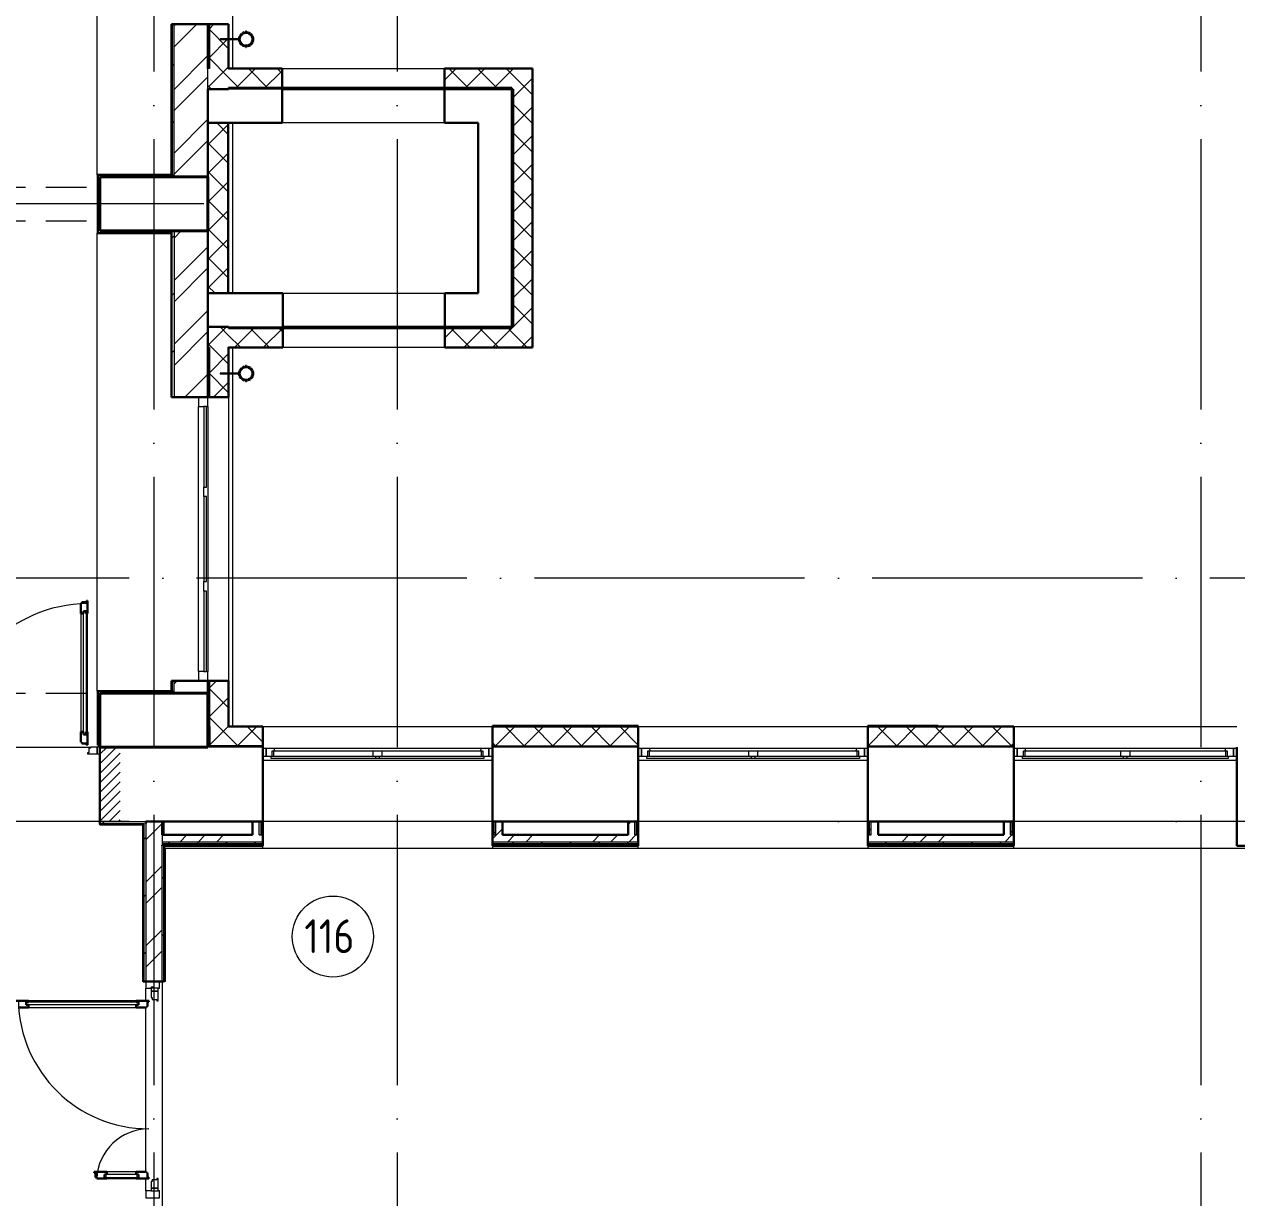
# Model space of a CAD drawing. Header units: millimetres. Extents: x -21010 to 105841, y -18351 to 135084.
# Drawn here: x 21352 to 30327, y 8490 to 17175 of the extents above; entities that cross this region are included whole.
import ezdxf

# ---------------------------------------------------------------- set-up
doc = ezdxf.new("R2010")
doc.units = ezdxf.units.MM
for name, pattern in [('ADSK_Линия сетки', [2500, 2000, -250, 0, -250]), ('ADSK_Сверху', [450, 300, -150]), ('ADSK_Штриховая_ш2 п1_5', [4.5, 3, -1.5]), ('Сверху', [3.96875, 2.38125, -1.5875])]:
    doc.linetypes.add(name, pattern=pattern)
for name, color, linetype, lineweight in [('_ Окна', 7, 'Continuous', 9), ('Витраж', 7, 'Continuous', 9), ('Двери', 7, 'Continuous', 9), ('Линии', 7, 'Continuous', 9), ('Марки помещений', 7, 'Continuous', 9), ('Несущие колонны', 7, 'Continuous', 9), ('Обобщенные модели', 7, 'Continuous', 9), ('Ограждение', 7, 'Continuous', 9), ('Окна', 7, 'Continuous', 9), ('Оси', 7, 'Continuous', 9), ('Перекрытие', 7, 'Continuous', 18), ('Стены внутренние', 7, 'Continuous', 18), ('Стены наружные', 7, 'Continuous', 18), ('Стены разрез', 7, 'Continuous', 30), ('Стены штриховка', 7, 'Continuous', 13)]:
    doc.layers.add(name, color=color, linetype=linetype, lineweight=lineweight)
doc.layers.add('Двери открывание', color=7, linetype='Continuous', lineweight=9, true_color=0xc0c0c0)
doc.styles.add('GOST Common_3', font='GOST_Common.ttf', dxfattribs={"height": 3.5})

# ---------------------------------------------------------------- blocks, each defined once
blk = doc.blocks.new('1 этаж 21082025')
at = {"layer": '_ Окна', "lineweight": 18}
for p, q in [((28380, -29060), (28380, -29130)), ((28450, -29130), (28450, -29060)), ((28380, -29130), (28420, -29130)), ((28440, -29130), (28450, -29130)), ((28420, -31090), (28380, -31090)), ((28380, -31090), (28380, -31160)), ((28450, -31090), (28440, -31090)), ((28450, -31160), (28450, -31090)), ((28939.4, -31660), (28880, -31660)), ((28880, -31660), (28880, -31718)), ((28926, -31718), (28926, -31677)), ((28926, -31677), (28938, -31677)), ((28944, -31677), (28939.4, -31660)), ((30470.6, -31660), (30466, -31677)), ((30530, -31660), (30470.6, -31660)), ((30472, -31677), (30484, -31677)), ((30484, -31677), (30484, -31718)), ((30530, -31718), (30530, -31660)), ((31719.4, -31660), (31660, -31660)), ((31660, -31660), (31660, -31718)), ((31706, -31718), (31706, -31677)), ((31706, -31677), (31718, -31677)), ((31724, -31677), (31719.4, -31660)), ((33250.6, -31660), (33246, -31677)), ((33310, -31660), (33250.6, -31660)), ((33252, -31677), (33264, -31677)), ((33264, -31677), (33264, -31718)), ((33310, -31718), (33310, -31660)), ((34499.4, -31660), (34440, -31660)), ((34440, -31660), (34440, -31718)), ((34486, -31718), (34486, -31677)), ((34486, -31677), (34498, -31677)), ((34504, -31677), (34499.4, -31660)), ((35980.6, -31660), (35976, -31677)), ((36040, -31660), (35980.6, -31660)), ((35982, -31677), (35994, -31677)), ((35994, -31677), (35994, -31718)), ((36040, -31718), (36040, -31660)), ((28880, -31718), (28918, -31718)), ((30492, -31718), (30530, -31718)), ((31660, -31718), (31698, -31718)), ((33272, -31718), (33310, -31718)), ((34440, -31718), (34478, -31718)), ((36002, -31718), (36040, -31718))]:
    blk.add_line(p, q, dxfattribs=at)
at = {"layer": '_ Окна'}
for p, q in [((28420, -29130), (28420, -29725)), ((28440, -29130), (28420, -29130)), ((28440, -29725), (28440, -29130)), ((28420, -29725), (28440, -29725)), ((28420, -29795), (28420, -30425)), ((28440, -29795), (28420, -29795)), ((28440, -30425), (28440, -29795)), ((28420, -30425), (28440, -30425)), ((28420, -30495), (28420, -31090)), ((28440, -30495), (28420, -30495)), ((28440, -31090), (28440, -30495)), ((28420, -31090), (28440, -31090)), ((28880, -31660), (28855, -31660)), ((28880, -31718), (28880, -31660)), ((30555, -31660), (30530, -31660)), ((30530, -31660), (30530, -31718)), ((31660, -31660), (31635, -31660)), ((31660, -31718), (31660, -31660)), ((33335, -31660), (33310, -31660)), ((33310, -31660), (33310, -31718)), ((34440, -31660), (34415, -31660)), ((34440, -31718), (34440, -31660)), ((36065, -31660), (36040, -31660)), ((36040, -31660), (36040, -31718)), ((28855, -31718), (28880, -31718)), ((30530, -31718), (30555, -31718)), ((31635, -31718), (31660, -31718)), ((33310, -31718), (33335, -31718)), ((34415, -31718), (34440, -31718)), ((36040, -31718), (36065, -31718))]:
    blk.add_line(p, q, dxfattribs=at)
at = {"layer": 'Витраж', "lineweight": 18}
for p, q in [((27990, -33385), (27990, -33435)), ((28090, -33385), (27990, -33385)), ((28090, -33435), (28090, -33385)), ((27990, -33435), (28030, -33435)), ((28080, -33435), (28090, -33435))]:
    blk.add_line(p, q, dxfattribs=at)
at = {"layer": 'Витраж', "lineweight": 18, "extrusion": (0, 0, -1)}
for p, q in [((27990, -34935), (27990, -34985)), ((28030, -34935), (27990, -34935)), ((27990, -34985), (28090, -34985)), ((28090, -34935), (28080, -34935)), ((28090, -34985), (28090, -34935))]:
    blk.add_line(p, q, dxfattribs=at)
at = {"layer": 'Двери', "lineweight": 30}
for p, q in [((27516, -30586), (27508, -30586)), ((27508, -30586), (27508, -30662)), ((27550, -30577), (27516, -30577)), ((27516, -30577), (27516, -30586)), ((27558, -30568), (27550, -30568)), ((27550, -30568), (27550, -30577)), ((27558, -30662), (27558, -30568)), ((27508, -30662), (27528, -30662)), ((27528, -30662), (27528, -30644)), ((27528, -30644), (27549, -30644)), ((27549, -30644), (27549, -30662)), ((27549, -30662), (27558, -30662)), ((27508, -31538), (27508, -31614)), ((27508, -31538), (27528, -31538)), ((27528, -31538), (27528, -31556)), ((27528, -31556), (27549, -31556)), ((27549, -31538), (27558, -31538)), ((27549, -31556), (27549, -31538)), ((27558, -31632), (27558, -31538)), ((27508, -31614), (27516, -31614)), ((27516, -31614), (27516, -31623)), ((27516, -31623), (27550, -31623)), ((27550, -31623), (27550, -31632)), ((27550, -31632), (27558, -31632)), ((27122, -33527), (27028, -33527)), ((27104, -33536), (27122, -33536)), ((27104, -33557), (27104, -33536)), ((27122, -33557), (27104, -33557)), ((27122, -33536), (27122, -33527)), ((27122, -33577), (27122, -33557)), ((28012, -33527), (27918, -33527)), ((27918, -33536), (27918, -33527)), ((27936, -33536), (27918, -33536)), ((27918, -33557), (27936, -33557)), ((27918, -33577), (27918, -33557)), ((27936, -33557), (27936, -33536)), ((28003, -33569), (28003, -33535)), ((28003, -33535), (28012, -33535)), ((28012, -33535), (28012, -33527)), ((27046, -33577), (27122, -33577)), ((27918, -33577), (27994, -33577)), ((27994, -33577), (27994, -33569)), ((27994, -33569), (28003, -33569)), ((27702, -34793), (27608, -34793)), ((27608, -34793), (27608, -34801)), ((27608, -34801), (27617, -34801)), ((27617, -34801), (27617, -34835)), ((27702, -34813), (27684, -34813)), ((27684, -34813), (27684, -34834)), ((27702, -34793), (27702, -34813)), ((27994, -34793), (27918, -34793)), ((27918, -34793), (27918, -34813)), ((27918, -34813), (27936, -34813)), ((27936, -34813), (27936, -34834)), ((27994, -34801), (27994, -34793)), ((28003, -34801), (27994, -34801)), ((28003, -34835), (28003, -34801)), ((27617, -34835), (27626, -34835)), ((27626, -34835), (27626, -34843)), ((27626, -34843), (27702, -34843)), ((27684, -34834), (27702, -34834)), ((27702, -34834), (27702, -34843)), ((27918, -34834), (27918, -34843)), ((27936, -34834), (27918, -34834)), ((27918, -34843), (28012, -34843)), ((28012, -34835), (28003, -34835)), ((28012, -34843), (28012, -34835))]:
    blk.add_line(p, q, dxfattribs=at)
at = {"layer": 'Двери'}
for p, q in [((27508, -30662), (27508, -31538)), ((27528, -31556), (27528, -30644)), ((27528, -30644), (27549, -30644)), ((27549, -30644), (27549, -31556)), ((27558, -31538), (27558, -30662)), ((27549, -31556), (27528, -31556)), ((27581, -31658), (27567, -31658)), ((27567, -31658), (27567, -31692)), ((27581, -31650), (27581, -31658)), ((27630, -31650), (27581, -31650)), ((27650, -31650), (27630, -31650)), ((27630, -31650), (27630, -31700)), ((27630, -31700), (27630, -31650)), ((27650, -31700), (27650, -31650)), ((27567, -31692), (27558, -31692)), ((27558, -31692), (27558, -31700)), ((27558, -31700), (27630, -31700)), ((27630, -31700), (27650, -31700)), ((28080, -33435), (28030, -33435)), ((28030, -33435), (28030, -33455)), ((28030, -33455), (28080, -33455)), ((28080, -33455), (28030, -33455)), ((28030, -33455), (28030, -33504)), ((28080, -33455), (28080, -33435)), ((28080, -33527), (28080, -33455)), ((27104, -33536), (27936, -33536)), ((27104, -33557), (27104, -33536)), ((27936, -33557), (27104, -33557)), ((27918, -33527), (27122, -33527)), ((27936, -33536), (27936, -33557)), ((28030, -33504), (28038, -33504)), ((28038, -33504), (28038, -33518)), ((28038, -33518), (28072, -33518)), ((28072, -33518), (28072, -33527)), ((28072, -33527), (28080, -33527)), ((27122, -33577), (27918, -33577)), ((27936, -34813), (27684, -34813)), ((27684, -34813), (27684, -34834)), ((27918, -34793), (27702, -34793)), ((27936, -34834), (27936, -34813)), ((27684, -34834), (27936, -34834)), ((27702, -34843), (27918, -34843)), ((28030, -34866), (28030, -34915)), ((28038, -34866), (28030, -34866)), ((28072, -34852), (28038, -34852)), ((28038, -34852), (28038, -34866)), ((28080, -34843), (28072, -34843)), ((28072, -34843), (28072, -34852)), ((28080, -34915), (28080, -34843)), ((28080, -34915), (28030, -34915)), ((28030, -34915), (28030, -34935)), ((28030, -34915), (28080, -34915)), ((28030, -34935), (28080, -34935)), ((28080, -34935), (28080, -34915))]:
    blk.add_line(p, q, dxfattribs=at)
at = {"layer": 'Двери', "linetype": 'Continuous', "lineweight": 18}
for p, q in [((27650, -31702.8), (27702.8, -31650)), ((27650, -31773.5), (27773.5, -31650)), ((27650, -31844.2), (27800, -31694.2)), ((27650, -31914.9), (27800, -31764.9)), ((27650, -31985.7), (27800, -31835.7)), ((27650, -32056.4), (27800, -31906.4)), ((27650, -32127.1), (27800, -31977.1)), ((27650, -32197.8), (27800, -32047.8)), ((27718.5, -32200), (27800, -32118.5)), ((27789.2, -32200), (27800, -32189.2))]:
    blk.add_line(p, q, dxfattribs=at)
at = {"layer": 'Двери', "linetype": 'ADSK_Штриховая_ш2 п1_5'}
for p, q in [((27800, -31650), (27650, -31650)), ((27650, -31650), (27650, -32200)), ((27650, -32200), (27800, -32200))]:
    blk.add_line(p, q, dxfattribs=at)
at = {"layer": 'Двери открывание'}
for centre, radius, start, end in [((27576, -31632), 1046, 90.98602, 180), ((28012, -33509), 966, 181.06769, 270), ((28012, -34861), 386, 90, 177.32721)]:
    blk.add_arc(centre, radius, start, end, dxfattribs=at)
at = {"layer": 'Линии', "linetype": 'ADSK_Сверху'}
for p, q in [((25900, -27505), (27650, -27505)), ((25900, -27755), (27650, -27755)), ((25900, -31250), (27650, -31250))]:
    blk.add_line(p, q, dxfattribs=at)
at = {"layer": 'Марки помещений'}
blk.add_circle((29374.3, -33052), 300, dxfattribs=at)
at = {"layer": 'Несущие колонны', "lineweight": 40}
for p, q in [((27650, -27430), (28450, -27430)), ((27650, -27830), (27650, -27430)), ((28200, -27430), (27650, -27430)), ((27650, -27430), (27650, -27830)), ((28450, -27430), (28450, -27830)), ((28450, -27830), (28450, -27430)), ((28450, -27830), (27650, -27830)), ((27650, -27830), (28200, -27830)), ((27650, -31250), (28450, -31250)), ((27650, -31650), (27650, -31250)), ((28200, -31250), (27650, -31250)), ((27650, -31250), (27650, -31650)), ((28450, -31250), (28450, -31650)), ((28450, -31650), (28450, -31250)), ((28450, -31650), (27650, -31650)), ((27650, -31650), (27800, -31650)), ((27800, -31650), (28450, -31650))]:
    blk.add_line(p, q, dxfattribs=at)
at = {"layer": 'Несущие колонны'}
for p, q in [((28450, -27430), (28200, -27430)), ((28200, -27830), (28450, -27830)), ((28450, -31250), (28200, -31250))]:
    blk.add_line(p, q, dxfattribs=at)
at = {"layer": 'Обобщенные модели'}
for p, q in [((28733, -26348.8), (28731, -26348.8)), ((28731, -26348.8), (28731, -26358.8)), ((28733, -26348.8), (28731, -26348.8)), ((28731, -26348.8), (28731, -26358.8)), ((28733, -26348.8), (28731, -26348.8)), ((28731, -26348.8), (28731, -26358.8)), ((28733, -26348.8), (28731, -26348.8)), ((28731, -26348.8), (28731, -26358.8)), ((28731, -26360.8), (28731, -26358.8)), ((28733, -26360.8), (28731, -26360.8)), ((28733, -26358.8), (28733, -26348.8)), ((28733, -26358.8), (28733, -26348.8)), ((28733, -26358.8), (28733, -26348.8)), ((28733, -26358.8), (28733, -26348.8)), ((28733, -26358.8), (28733, -26360.8)), ((28680, -26407.5), (28540, -26407.5)), ((28540, -26407.5), (28540, -26414.1)), ((28540, -26414.1), (28680, -26414.1)), ((28680, -26410), (28680, -26407.5)), ((28680, -26414.1), (28680, -26411.7)), ((28731, -26462.8), (28731, -26460.8)), ((28731, -26460.8), (28733, -26460.8)), ((28731, -26462.8), (28731, -26472.8)), ((28731, -26462.8), (28731, -26472.8)), ((28731, -26462.8), (28731, -26472.8)), ((28731, -26462.8), (28731, -26472.8)), ((28731, -26472.8), (28733, -26472.8)), ((28731, -26472.8), (28733, -26472.8)), ((28731, -26472.8), (28733, -26472.8)), ((28731, -26472.8), (28733, -26472.8)), ((28733, -26460.8), (28733, -26462.8)), ((28733, -26472.8), (28733, -26462.8)), ((28733, -26472.8), (28733, -26462.8)), ((28733, -26472.8), (28733, -26462.8)), ((28733, -26472.8), (28733, -26462.8)), ((28680, -28881.7), (28540, -28881.7)), ((28540, -28881.7), (28540, -28888.3)), ((28540, -28888.3), (28680, -28888.3)), ((28680, -28884.1), (28680, -28881.7)), ((28680, -28888.3), (28680, -28885.9)), ((28733, -28823), (28731, -28823)), ((28731, -28823), (28731, -28833)), ((28733, -28823), (28731, -28823)), ((28731, -28823), (28731, -28833)), ((28733, -28823), (28731, -28823)), ((28731, -28823), (28731, -28833)), ((28733, -28823), (28731, -28823)), ((28731, -28823), (28731, -28833)), ((28731, -28835), (28731, -28833)), ((28733, -28835), (28731, -28835)), ((28733, -28833), (28733, -28823)), ((28733, -28833), (28733, -28823)), ((28733, -28833), (28733, -28823)), ((28733, -28833), (28733, -28823)), ((28733, -28833), (28733, -28835)), ((28731, -28937), (28731, -28935)), ((28731, -28935), (28733, -28935)), ((28731, -28937), (28731, -28947)), ((28731, -28937), (28731, -28947)), ((28731, -28937), (28731, -28947)), ((28731, -28937), (28731, -28947)), ((28731, -28947), (28733, -28947)), ((28731, -28947), (28733, -28947)), ((28731, -28947), (28733, -28947)), ((28731, -28947), (28733, -28947)), ((28733, -28935), (28733, -28937)), ((28733, -28947), (28733, -28937)), ((28733, -28947), (28733, -28937)), ((28733, -28947), (28733, -28937)), ((28733, -28947), (28733, -28937))]:
    blk.add_line(p, q, dxfattribs=at)
at = {"layer": 'Обобщенные модели', "linetype": 'Continuous', "lineweight": 9}
blk.add_line((28688.7, -28862.3), (28708.2, -28842.8), dxfattribs=at)
at = {"layer": 'Обобщенные модели'}
for centre, radius, start, end in [((28732, -26410.8), 52, 0, 180), ((28732, -26410.8), 50, 0, 180), ((28732, -26410.8), 52, 180, 0), ((28732, -26410.8), 50, 180, 0), ((28732, -28885), 52, 0, 180), ((28732, -28885), 52, 180, 0), ((28732, -28885), 50, 0, 180), ((28732, -28885), 50, 180, 0)]:
    blk.add_arc(centre, radius, start, end, dxfattribs=at)
at = {"layer": 'Обобщенные модели', "lineweight": 40}
for centre, start, end in [((28732, -26410.8), 130.583, 152.82848), ((28732, -26410.8), 103.63116, 126.20078), ((28732, -26410.8), 78.99639, 101.00361), ((28732, -26410.8), 53.79922, 76.36884), ((28732, -26410.8), 27.17152, 49.417), ((28732, -26410.8), 156.69406, 180), ((28732, -26410.8), 180, 203.0526), ((28732, -26410.8), 207.17152, 229.417), ((28732, -26410.8), 233.79922, 256.36884), ((28732, -26410.8), 258.99639, 281.00361), ((28732, -26410.8), 283.63116, 306.20078), ((28732, -26410.8), 310.583, 332.82848), ((28732, -26410.8), 0, 23.30594), ((28732, -26410.8), 336.9474, 0), ((28732, -28885), 156.69406, 180), ((28732, -28885), 180, 203.30594), ((28732, -28885), 130.583, 152.82848), ((28732, -28885), 103.63116, 126.20078), ((28732, -28885), 78.99639, 101.00361), ((28732, -28885), 53.79922, 76.36884), ((28732, -28885), 27.17152, 49.417), ((28732, -28885), 0, 23.30594), ((28732, -28885), 336.69406, 0), ((28732, -28885), 207.17152, 229.417), ((28732, -28885), 233.79922, 256.36884), ((28732, -28885), 258.99639, 281.00361), ((28732, -28885), 283.63116, 306.20078), ((28732, -28885), 310.583, 332.82848)]:
    blk.add_arc(centre, 50, start, end, dxfattribs=at)
at = {"layer": 'Ограждение'}
for p, q in [((27630, -27415), (27630, -23915)), ((27635, -27415), (27630, -27415)), ((27630, -27845), (27635, -27845)), ((27630, -31235), (27630, -27845)), ((27635, -31235), (27630, -31235)), ((30555, -31750), (28855, -31750)), ((33335, -31750), (31635, -31750)), ((36065, -31750), (34415, -31750)), ((27650, -32225), (27650, -32220)), ((27965, -32225), (27970, -32220)), ((28125, -32300), (28125, -32200)), ((30555, -32200), (28855, -32200)), ((33335, -32200), (31635, -32200)), ((36065, -32200), (34415, -32200)), ((27650, -32225), (27965, -32225)), ((27965, -32225), (27965, -33385)), ((28855, -32400), (28855, -32380)), ((30555, -32380), (30555, -32400)), ((31635, -32400), (31635, -32380)), ((33335, -32380), (33335, -32400)), ((34415, -32400), (34415, -32380)), ((36390, -32400), (28125, -32400)), ((28135, -33385), (28135, -32400)), ((30555, -32400), (28855, -32400)), ((33335, -32400), (31635, -32400)), ((36115, -32400), (34415, -32400)), ((27970, -33385), (27965, -33385)), ((28135, -33385), (28125, -33385))]:
    blk.add_line(p, q, dxfattribs=at)
at = {"layer": 'Ограждение', "linetype": 'Continuous'}
for p, q in [((27965, -32760.3), (27970, -32760.3)), ((27965, -33360.3), (27970, -33360.3))]:
    blk.add_line(p, q, dxfattribs=at)
at = {"layer": 'Окна'}
for p, q in [((29000, -27030), (29000, -26780)), ((30200, -26780), (30200, -27030)), ((29002.8, -28540), (29002.8, -28290)), ((30202.8, -28290), (30202.8, -28540)), ((28380, -31090), (28380, -29130)), ((28450, -29130), (28450, -31090)), ((28420, -29795), (28420, -29725)), ((28420, -30495), (28420, -30425)), ((28938, -31677), (29670, -31677)), ((28938, -31718), (28938, -31677)), ((30470.6, -31660), (28939.4, -31660)), ((29670, -31677), (29740, -31677)), ((29670, -31677), (29670, -31718)), ((29740, -31677), (30472, -31677)), ((29740, -31718), (29740, -31677)), ((30472, -31677), (30472, -31718)), ((31718, -31677), (32450, -31677)), ((31718, -31718), (31718, -31677)), ((33250.6, -31660), (31719.4, -31660)), ((32450, -31677), (32520, -31677)), ((32450, -31677), (32450, -31718)), ((32520, -31677), (33252, -31677)), ((32520, -31718), (32520, -31677)), ((33252, -31677), (33252, -31718)), ((34498, -31677), (35205, -31677)), ((34498, -31718), (34498, -31677)), ((35980.6, -31660), (34499.4, -31660)), ((35205, -31677), (35275, -31677)), ((35205, -31677), (35205, -31718)), ((35275, -31677), (35982, -31677)), ((35275, -31718), (35275, -31677)), ((35982, -31677), (35982, -31718)), ((28918, -31718), (29690, -31718)), ((28918, -31735), (28918, -31718)), ((29690, -31735), (28918, -31735)), ((29690, -31718), (29720, -31718)), ((29690, -31718), (29690, -31735)), ((29720, -31735), (29690, -31735)), ((29720, -31718), (30492, -31718)), ((29720, -31735), (29720, -31718)), ((30492, -31735), (29720, -31735)), ((30492, -31718), (30492, -31735)), ((31698, -31718), (32470, -31718)), ((31698, -31735), (31698, -31718)), ((32470, -31735), (31698, -31735)), ((32470, -31718), (32500, -31718)), ((32470, -31718), (32470, -31735)), ((32500, -31735), (32470, -31735)), ((32500, -31718), (33272, -31718)), ((32500, -31735), (32500, -31718)), ((33272, -31735), (32500, -31735)), ((33272, -31718), (33272, -31735)), ((34478, -31718), (35225, -31718)), ((34478, -31735), (34478, -31718)), ((35225, -31735), (34478, -31735)), ((35225, -31718), (35255, -31718)), ((35225, -31718), (35225, -31735)), ((35255, -31735), (35225, -31735)), ((35255, -31718), (36002, -31718)), ((35255, -31735), (35255, -31718)), ((36002, -31735), (35255, -31735)), ((36002, -31718), (36002, -31735))]:
    blk.add_line(p, q, dxfattribs=at)
at = {"layer": 'Окна', "linetype": 'Сверху'}
for p, q in [((29000, -26780), (30200, -26780)), ((30200, -27030), (29000, -27030)), ((29002.8, -28290), (30202.8, -28290)), ((30202.8, -28540), (29002.8, -28540))]:
    blk.add_line(p, q, dxfattribs=at)
at = {"layer": 'Оси', "linetype": 'ADSK_Линия сетки'}
for p, q in [((28050, 5350.6), (28050, -60626.1)), ((29850, 5350.6), (29850, -60626.1)), ((35800, 5350.6), (35800, -59356.1)), ((28420, -27630), (-14072.3, -27630)), ((62867.3, -30400), (-14072.3, -30400)), ((62867.3, -32200), (-14072.3, -32200))]:
    blk.add_line(p, q, dxfattribs=at)
at = {"layer": 'Перекрытие', "color": 49, "true_color": 0x464646}
for p, q in [((28632, -15928.9), (28632, -26408.1)), ((28632, -26413.7), (28632, -26628.2)), ((28632, -27030), (28632, -28290)), ((28632, -28691.8), (28632, -28882.3)), ((28632, -28887.9), (28632, -31498)), ((25969, -31650), (27581, -31650))]:
    blk.add_line(p, q, dxfattribs=at)
at = {"layer": 'Стены внутренние', "lineweight": 30}
for p, q in [((28602, -26300), (28460, -26300)), ((28602, -26408), (28602, -26300)), ((28602, -26628), (28602, -26413.5)), ((29000, -26628), (28602, -26628)), ((29000, -26780), (29000, -26628)), ((30852, -26628), (30200, -26628)), ((30200, -26628), (30200, -26780)), ((30852, -28692), (30852, -26628)), ((28450, -26780), (28602, -26780)), ((28450, -27030), (28450, -28290)), ((28600, -27030), (28450, -27030)), ((28600, -28290), (28600, -27030)), ((28450, -28290), (28600, -28290)), ((28602, -28540), (28450, -28540)), ((29002.8, -28692), (29002.8, -28540)), ((30202.8, -28540), (30202.8, -28692)), ((28602, -28882.1), (28602, -28692)), ((28602, -28692), (29002.8, -28692)), ((30202.8, -28692), (30852, -28692)), ((28602, -29060), (28602, -28887.6)), ((28460, -29060), (28602, -29060)), ((28602, -31160), (28460, -31160)), ((28602, -31498), (28602, -31160)), ((28460, -31498), (28450, -31498)), ((28450, -31498), (28450, -31640)), ((28855, -31498), (28602, -31498)), ((28855, -31640), (28855, -31498)), ((30555, -31498), (30555, -31640)), ((31635, -31640), (31635, -31498)), ((34415, -31498), (33335, -31498)), ((33335, -31498), (33335, -31640)), ((34415, -31640), (34415, -31498)), ((28450, -31650), (27650, -31650)), ((27650, -31650), (27650, -32200)), ((28855, -32200), (28855, -31650)), ((30555, -31650), (30555, -32200)), ((31635, -32200), (31635, -31650)), ((33335, -31650), (33335, -32200)), ((34415, -32200), (34415, -31650)), ((36065, -31650), (36065, -32200)), ((28110, -32200), (28780, -32200)), ((30630, -32200), (31560, -32200)), ((33410, -32200), (34340, -32200))]:
    blk.add_line(p, q, dxfattribs=at)
at = {"layer": 'Стены внутренние', "linetype": 'Continuous', "lineweight": 9}
for p, q in [((28460, -26333.3), (28491.3, -26302)), ((28600, -26478.7), (28460, -26338.7)), ((28600, -26353.9), (28602, -26353.9)), ((28460, -26545.4), (28591.4, -26414)), ((28597.9, -26407.5), (28600, -26405.4)), ((28600, -26690.8), (28460, -26550.8)), ((28450, -26767.6), (28600, -26617.6)), ((28649.7, -26780), (28799.7, -26630)), ((28901.3, -26780), (28751.3, -26630)), ((28861.8, -26780), (28998, -26643.8)), ((28932.6, -26628), (28931.4, -26630)), ((28998, -26664.6), (28963.4, -26630)), ((30200, -26714.6), (30284.6, -26630)), ((30202, -26639.3), (30201.6, -26638.6)), ((30386.2, -26780), (30236.2, -26630)), ((30346.8, -26780), (30496.8, -26630)), ((30598.3, -26780), (30448.3, -26630)), ((30558.9, -26780), (30708.9, -26630)), ((30575, -26628), (30573.9, -26630)), ((30810.5, -26780), (30660.5, -26630)), ((28689.2, -26780), (28600, -26690.8)), ((28998, -26658.7), (29000, -26658.7)), ((30200, -26658.7), (30202, -26658.7)), ((30771, -26780), (30850, -26701)), ((28477, -26780), (28450, -26753)), ((30700, -26851), (30771, -26780)), ((30850, -26819.5), (30810.5, -26780)), ((30850, -27031.7), (30700, -26881.7)), ((30700, -27063.2), (30850, -26913.2)), ((28450, -27191.8), (28600, -27041.8)), ((28600, -27115.1), (28514.9, -27030)), ((30850, -27243.8), (30700, -27093.8)), ((28600, -27327.2), (28450, -27177.2)), ((30700, -27275.3), (30850, -27125.3)), ((28450, -27404), (28600, -27254)), ((30850, -27455.9), (30700, -27305.9)), ((30700, -27487.4), (30850, -27337.4)), ((28600, -27539.4), (28450, -27389.4)), ((28450, -27616.1), (28600, -27466.1)), ((30850, -27668), (30700, -27518)), ((30700, -27699.5), (30850, -27549.5)), ((28600, -27751.5), (28450, -27601.5)), ((30852, -27561.9), (30850, -27558.4)), ((28450, -27828.2), (28600, -27678.2)), ((30850, -27880.2), (30700, -27730.2)), ((28600, -27963.6), (28450, -27813.6)), ((30700, -27911.7), (30850, -27761.7)), ((28450, -28040.4), (28600, -27890.4)), ((30850, -28092.3), (30700, -27942.3)), ((30700, -28123.8), (30850, -27973.8)), ((28600, -28175.8), (28450, -28025.8)), ((28450, -28252.5), (28600, -28102.5)), ((30850, -28304.4), (30700, -28154.4)), ((28502.1, -28290), (28450, -28237.9)), ((30700, -28335.9), (30850, -28185.9)), ((30850, -28516.6), (30700, -28366.6)), ((30700, -28548.1), (30850, -28398.1)), ((28450, -28676.8), (28586.8, -28540)), ((28600, -28600), (28540, -28540)), ((28648.9, -28690), (28798.9, -28540)), ((28902.1, -28690), (28752.1, -28540)), ((29002.8, -28578.6), (28964.2, -28540)), ((30204.8, -28619), (30283.8, -28540)), ((30387, -28690), (30237, -28540)), ((30345.9, -28690), (30495.9, -28540)), ((30599.2, -28690), (30449.2, -28540)), ((30700, -28578.7), (30661.3, -28540)), ((28690, -28690), (28600, -28600)), ((28861, -28690), (29002.8, -28548.2)), ((30558.1, -28690), (30700, -28548.1)), ((30811.3, -28690), (30700, -28578.7)), ((30770.2, -28690), (30850, -28610.2)), ((28600, -28812.2), (28450, -28662.2)), ((28774.4, -28690.7), (28807.9, -28690.7)), ((28923.5, -28692), (28922.3, -28690)), ((30331.3, -28692), (30330.1, -28690)), ((30400, -28690.7), (30433.5, -28690.7)), ((30675, -28690), (30673.9, -28692)), ((28460, -28878.9), (28600, -28738.9)), ((28600, -29024.3), (28460, -28884.3)), ((28493, -29058), (28600, -28951)), ((28468.1, -29058), (28467, -29060)), ((28600, -28995.5), (28601.6, -28995.5)), ((28460, -31212.3), (28510.3, -31162)), ((28600, -31357.7), (28460, -31217.7)), ((28600, -31230.7), (28602, -31230.7)), ((28460, -31424.5), (28600, -31284.5)), ((28456.6, -31640), (28596.6, -31500)), ((28530.1, -31500), (28460, -31429.9)), ((28670.1, -31640), (28530.1, -31500)), ((28596.6, -31500), (28600, -31496.6)), ((28668.7, -31640), (28808.7, -31500)), ((28855, -31612.7), (28742.3, -31500)), ((30577.9, -31640), (30717.9, -31500)), ((30791.4, -31640), (30651.4, -31500)), ((30779.3, -31500), (30778.2, -31498)), ((30790.1, -31640), (30930.1, -31500)), ((31003.6, -31640), (30863.6, -31500)), ((31002.2, -31640), (31142.2, -31500)), ((31215.7, -31640), (31075.7, -31500)), ((31131.3, -31500), (31130.6, -31498.9)), ((31214.3, -31640), (31354.3, -31500)), ((31427.8, -31640), (31287.8, -31500)), ((31426.5, -31640), (31566.5, -31500)), ((31635, -31635), (31500, -31500)), ((33335.6, -31640), (33475.6, -31500)), ((33549.2, -31640), (33409.2, -31500)), ((33547.8, -31640), (33687.8, -31500)), ((33594.9, -31500), (33593.8, -31498)), ((33761.3, -31640), (33621.3, -31500)), ((33746.5, -31498), (33745.4, -31500)), ((33759.9, -31640), (33899.9, -31500)), ((33973.4, -31640), (33833.4, -31500)), ((33972, -31640), (34112, -31500)), ((34185.6, -31640), (34045.6, -31500)), ((34184.2, -31640), (34324.2, -31500)), ((34397.7, -31640), (34257.7, -31500)), ((28458, -31640), (28450, -31632)), ((30579.3, -31640), (30555, -31615.7)), ((33337, -31640), (33335, -31638)), ((34396.3, -31640), (34415, -31621.3))]:
    blk.add_line(p, q, dxfattribs=at)
at = {"layer": 'Стены внутренние'}
for p, q in [((29000, -26628), (30200, -26628)), ((30202.8, -28692), (29002.8, -28692)), ((28602, -29060), (28602, -31160)), ((28855, -31498), (30555, -31498)), ((31635, -31498), (33335, -31498)), ((34415, -31498), (36065, -31498)), ((28855, -31650), (28450, -31650)), ((31635, -31650), (30555, -31650)), ((34415, -31650), (33335, -31650)), ((27650, -32200), (27990, -32200))]:
    blk.add_line(p, q, dxfattribs=at)
at = {"layer": 'Стены наружные', "lineweight": 30}
for p, q in [((28460, -26300), (28180, -26300)), ((28180, -26300), (28180, -27415)), ((28450, -26628), (28450, -26300)), ((28450, -27430), (28450, -26780)), ((28450, -26780), (28450, -27030)), ((30700, -26770), (28602, -26770)), ((28602, -26770), (28602, -26780)), ((29000, -27030), (29000, -26780)), ((29000, -26780), (30700, -26780)), ((30200, -26780), (30200, -27030)), ((30700, -28540), (30700, -26770)), ((30710, -28540), (30710, -26780)), ((28600, -27030), (29000, -27030)), ((30200, -27030), (30450, -27030)), ((30450, -27030), (30450, -28290)), ((27635, -27415), (27635, -27845)), ((28180, -27415), (27635, -27415)), ((27650, -27830), (27650, -27430)), ((27650, -27430), (28200, -27430)), ((28185, -27845), (27635, -27845)), ((28200, -27830), (27650, -27830)), ((28180, -27845), (28180, -29060)), ((28450, -29060), (28450, -27830)), ((28450, -28290), (28450, -28540)), ((29002.8, -28290), (28600, -28290)), ((29002.8, -28540), (29002.8, -28290)), ((30450, -28290), (30202.8, -28290)), ((30202.8, -28290), (30202.8, -28540)), ((28602, -28540), (28602, -28550)), ((30710, -28540), (29002.8, -28540)), ((28602, -28550), (30700, -28550)), ((28450, -28692), (28450, -29060)), ((28180, -29060), (28450, -29060)), ((28450, -29060), (28460, -29060)), ((28450, -31160), (28180, -31160)), ((28180, -31160), (28180, -31235)), ((28450, -31250), (28450, -31160)), ((28450, -31160), (28450, -31650)), ((28460, -31160), (28450, -31160)), ((27635, -31235), (27635, -31635)), ((28180, -31235), (27635, -31235)), ((27650, -31635), (27650, -31250)), ((27650, -31250), (28200, -31250)), ((28460, -31640), (28460, -31498)), ((31635, -31493), (30555, -31493)), ((30555, -31493), (30555, -31498)), ((30555, -31498), (31635, -31498)), ((31635, -31498), (31635, -31493)), ((33855, -31493), (33335, -31493)), ((33335, -31493), (33335, -31498)), ((33855, -31498), (33855, -31493)), ((27635, -31635), (27650, -31635)), ((28855, -31650), (28855, -31640)), ((30555, -31640), (30555, -31650)), ((31635, -31650), (31635, -31640)), ((33335, -31640), (33335, -31650)), ((34415, -31650), (34415, -31640)), ((27650, -32200), (27650, -32220)), ((27650, -32220), (27970, -32220)), ((27970, -32220), (27970, -33385)), ((27975, -32215), (27975, -32220)), ((28110, -32200), (27990, -32200)), ((27990, -32200), (27990, -32215)), ((28110, -32300), (28110, -32200)), ((28780, -32200), (28780, -32300)), ((28855, -32200), (28780, -32200)), ((28855, -32380), (28855, -32200)), ((30555, -32200), (30555, -32380)), ((30630, -32200), (30555, -32200)), ((30630, -32300), (30630, -32200)), ((31560, -32200), (31560, -32300)), ((31635, -32200), (31560, -32200)), ((31635, -32380), (31635, -32200)), ((33335, -32200), (33335, -32380)), ((33410, -32200), (33335, -32200)), ((33410, -32300), (33410, -32200)), ((34340, -32200), (34340, -32300)), ((34415, -32200), (34340, -32200)), ((34415, -32380), (34415, -32200)), ((36065, -32200), (36065, -32380)), ((28780, -32300), (28110, -32300)), ((31560, -32300), (30630, -32300)), ((34340, -32300), (33410, -32300)), ((28110, -32375), (28110, -32380)), ((28125, -32380), (28855, -32380)), ((28125, -33385), (28125, -32380)), ((30555, -32380), (31635, -32380)), ((33335, -32380), (34415, -32380)), ((36065, -32380), (36390, -32380)), ((27970, -33385), (28125, -33385))]:
    blk.add_line(p, q, dxfattribs=at)
at = {"layer": 'Стены наружные', "linetype": 'Continuous', "lineweight": 9}
for p, q in [((28180, -26330.5), (28185, -26325.5)), ((28200, -26310.6), (28210.6, -26300)), ((28200, -26467.8), (28367.8, -26300)), ((28460, -26360.3), (28450, -26360.3)), ((28180, -26401.2), (28185, -26396.2)), ((28180, -26471.9), (28185, -26466.9)), ((28460, -26460.3), (28450, -26460.3)), ((28180, -26542.6), (28185, -26537.6)), ((28200, -26782.1), (28450, -26532.1)), ((28460, -26560.3), (28450, -26560.3)), ((28180, -26613.3), (28185, -26608.3)), ((28185, -26608.3), (28200, -26593.3)), ((28180, -26684), (28185, -26679)), ((28200, -26939.3), (28450, -26689.3)), ((28180, -26754.7), (28185, -26749.7)), ((28180, -26825.4), (28185, -26820.4)), ((28180, -26896.1), (28185, -26891.1)), ((30710, -26860.3), (30700, -26860.3)), ((28180, -26966.9), (28185, -26961.9)), ((28200, -27253.6), (28450, -27003.6)), ((30710, -26960.3), (30700, -26960.3)), ((28180, -27037.6), (28185, -27032.6)), ((28180, -27108.3), (28185, -27103.3)), ((28185, -27032.6), (28200, -27017.6)), ((30710, -27060.3), (30700, -27060.3)), ((28180, -27179), (28185, -27174)), ((28200, -27410.7), (28450, -27160.7)), ((30710, -27160.3), (30700, -27160.3)), ((28180, -27249.7), (28185, -27244.7)), ((30710, -27260.3), (30700, -27260.3)), ((28180, -27320.4), (28185, -27315.4)), ((30710, -27360.3), (30700, -27360.3)), ((27787.6, -27430), (27802.6, -27415)), ((28180, -27391.1), (28185, -27386.1)), ((30710, -27460.3), (30700, -27460.3)), ((27635, -27582.6), (27650, -27567.6)), ((30710, -27560.3), (30700, -27560.3)), ((30710, -27660.3), (30700, -27660.3)), ((30710, -27760.3), (30700, -27760.3)), ((27796.8, -27845), (27811.8, -27830)), ((28180, -27886.1), (28185, -27881.1)), ((28185, -27881.1), (28200, -27866.1)), ((28200, -27882.2), (28252.2, -27830)), ((30710, -27860.3), (30700, -27860.3)), ((28180, -27956.8), (28185, -27951.8)), ((28200, -28196.5), (28450, -27946.5)), ((30710, -27960.3), (30700, -27960.3)), ((28180, -28027.5), (28185, -28022.5)), ((30710, -28060.3), (30700, -28060.3)), ((28180, -28098.2), (28185, -28093.2)), ((28180, -28168.9), (28185, -28163.9)), ((28200, -28353.6), (28450, -28103.6)), ((30710, -28160.3), (30700, -28160.3)), ((28180, -28239.6), (28185, -28234.6)), ((30710, -28260.3), (30700, -28260.3)), ((28180, -28310.4), (28185, -28305.4)), ((28185, -28305.4), (28200, -28290.4)), ((30710, -28360.3), (30700, -28360.3)), ((28180, -28381.1), (28185, -28376.1)), ((28180, -28451.8), (28185, -28446.8)), ((28200, -28668), (28450, -28418)), ((28180, -28522.5), (28185, -28517.5)), ((30710, -28460.3), (30700, -28460.3)), ((28180, -28593.2), (28185, -28588.2)), ((28200, -28825.1), (28450, -28575.1)), ((28180, -28663.9), (28185, -28658.9)), ((28185, -28729.6), (28200, -28714.6)), ((28180, -28734.6), (28185, -28729.6)), ((28180, -28805.3), (28185, -28800.3)), ((28460, -28760.3), (28450, -28760.3)), ((28180, -28876), (28185, -28871)), ((28279.4, -29060), (28450, -28889.4)), ((28460, -28860.3), (28450, -28860.3)), ((28180, -28946.8), (28185, -28941.8)), ((28460, -28960.3), (28450, -28960.3)), ((28180, -29017.5), (28185, -29012.5)), ((28436.6, -29060), (28450, -29046.6)), ((28180, -31209.5), (28185, -31204.5)), ((28200, -31182.4), (28222.4, -31160)), ((28460, -31160.3), (28450, -31160.3)), ((27785.9, -31250), (27800.9, -31235)), ((28446.7, -31250), (28450, -31246.7)), ((28460, -31260.3), (28450, -31260.3)), ((27635, -31400.9), (27650, -31385.9)), ((28460, -31360.3), (28450, -31360.3)), ((28460, -31460.3), (28450, -31460.3)), ((30778.2, -31498), (30775.3, -31493)), ((33593.8, -31498), (33590.9, -31493)), ((33749.4, -31493), (33746.5, -31498)), ((28460, -31560.3), (28450, -31560.3)), ((27664.5, -32220), (27669.5, -32215)), ((27669.5, -32215), (27684.5, -32200)), ((27735.2, -32220), (27740.2, -32215)), ((27805.9, -32220), (27810.9, -32215)), ((27876.6, -32220), (27881.6, -32215)), ((27947.3, -32220), (27952.3, -32215)), ((27990, -32335.4), (28110, -32215.4)), ((31560, -32222.8), (31582.8, -32200)), ((27970, -32268), (27975, -32263)), ((28244.5, -32350), (28294.5, -32300)), ((28379.5, -32350), (28429.5, -32300)), ((28514.4, -32350), (28564.4, -32300)), ((30555, -32299.3), (30567.5, -32286.8)), ((30555, -32329.5), (30584.5, -32300)), ((30567.5, -32286.8), (30580, -32274.3)), ((30584.5, -32300), (30630, -32254.5)), ((30669.4, -32350), (30719.4, -32300)), ((30804.4, -32350), (30854.4, -32300)), ((31297.8, -32350), (31347.8, -32300)), ((31432.8, -32350), (31482.8, -32300)), ((31567.7, -32350), (31617.7, -32300)), ((31615, -32300), (31622.5, -32292.5)), ((31622.5, -32292.5), (31635, -32280)), ((33335, -32277), (33347.5, -32264.5)), ((33347.5, -32264.5), (33360, -32252)), ((33587.8, -32350), (33637.8, -32300)), ((33722.7, -32350), (33772.7, -32300)), ((33857.7, -32350), (33907.7, -32300)), ((34351.1, -32350), (34401.1, -32300)), ((34390, -32282.7), (34402.5, -32270.2)), ((34402.5, -32270.2), (34415, -32257.7)), ((27970, -32338.7), (27975, -32333.7)), ((27975, -32333.7), (27990, -32318.7)), ((28145.9, -32375), (28158.4, -32362.5)), ((28158.4, -32362.5), (28170.9, -32350)), ((28353, -32380), (28358, -32375)), ((28358, -32375), (28370.5, -32362.5)), ((28370.5, -32362.5), (28383, -32350)), ((28570.1, -32375), (28582.6, -32362.5)), ((28582.6, -32362.5), (28595.1, -32350)), ((28777.3, -32380), (28782.3, -32375)), ((28782.3, -32375), (28794.8, -32362.5)), ((28794.8, -32362.5), (28807.3, -32350)), ((30691.5, -32375), (30704, -32362.5)), ((30704, -32362.5), (30716.5, -32350)), ((30898.6, -32380), (30903.6, -32375)), ((30903.6, -32375), (30916.1, -32362.5)), ((30916.1, -32362.5), (30928.6, -32350)), ((31115.7, -32375), (31128.2, -32362.5)), ((31128.2, -32362.5), (31140.7, -32350)), ((31322.8, -32380), (31327.8, -32375)), ((31327.8, -32375), (31340.3, -32362.5)), ((31340.3, -32362.5), (31352.8, -32350)), ((31540, -32375), (31552.5, -32362.5)), ((31552.5, -32362.5), (31565, -32350)), ((33444.2, -32380), (33449.2, -32375)), ((33449.2, -32375), (33461.7, -32362.5)), ((33461.7, -32362.5), (33474.2, -32350)), ((33661.3, -32375), (33673.8, -32362.5)), ((33673.8, -32362.5), (33686.3, -32350)), ((33868.4, -32380), (33873.4, -32375)), ((33873.4, -32375), (33885.9, -32362.5)), ((33885.9, -32362.5), (33898.4, -32350)), ((34085.6, -32375), (34098.1, -32362.5)), ((34098.1, -32362.5), (34110.6, -32350)), ((34292.7, -32380), (34297.7, -32375)), ((34297.7, -32375), (34310.2, -32362.5)), ((34310.2, -32362.5), (34322.7, -32350)), ((27970, -32409.4), (27975, -32404.4)), ((27970, -32480.2), (27975, -32475.2)), ((27970, -32550.9), (27975, -32545.9)), ((27990, -32649.7), (28110, -32529.7)), ((27970, -32621.6), (27975, -32616.6)), ((28110, -32623), (28125, -32608)), ((27970, -32692.3), (27975, -32687.3)), ((27970, -32763), (27975, -32758)), ((27975, -32758), (27990, -32743)), ((27990, -32806.8), (28110, -32686.8)), ((27970, -32833.7), (27975, -32828.7)), ((27970, -32904.4), (27975, -32899.4)), ((27970, -32975.1), (27975, -32970.1)), ((27990, -33121.1), (28110, -33001.1)), ((27970, -33045.8), (27975, -33040.8)), ((27970, -33116.6), (27975, -33111.6)), ((28110, -33047.3), (28125, -33032.3)), ((27970, -33187.3), (27975, -33182.3)), ((27975, -33182.3), (27990, -33167.3)), ((27990, -33278.3), (28110, -33158.3)), ((27970, -33258), (27975, -33253)), ((27970, -33328.7), (27975, -33323.7))]:
    blk.add_line(p, q, dxfattribs=at)
at = {"layer": 'Стены наружные'}
for p, q in [((29000, -26780), (28602, -26780)), ((30200, -27030), (29000, -27030)), ((28200, -27430), (28450, -27430)), ((28450, -27830), (28200, -27830)), ((29002.8, -28290), (30202.8, -28290)), ((28602, -28540), (29002.8, -28540)), ((28200, -31250), (28450, -31250)), ((28117.5, -32200), (28117.5, -32215)), ((28125, -32215), (28117.5, -32215)), ((28110, -33385), (28110, -36985)), ((27990, -33527), (27990, -33435)), ((27990, -34793), (27990, -33577)), ((27990, -34935), (27990, -34843))]:
    blk.add_line(p, q, dxfattribs=at)
at = {"layer": 'Стены разрез'}
for p, q in [((28030, -33430), (28030, -33435)), ((28050, -33430), (28030, -33430)), ((28050, -33435), (28050, -33430))]:
    blk.add_line(p, q, dxfattribs=at)
at = {"layer": 'Стены штриховка'}
for p, q in [((28185, -26300), (28185, -27415)), ((28200, -27430), (28200, -26300)), ((28460, -26300), (28460, -26628)), ((28600, -26302), (28460, -26302)), ((28600, -26408), (28600, -26302)), ((28600, -26630), (28600, -26413.5)), ((28450, -26780), (28450, -26628)), ((28460, -26628), (28450, -26628)), ((28998, -26630), (28600, -26630)), ((28602, -26628), (28602, -26630)), ((28998, -26704), (28998, -26630)), ((30202, -26630), (30202, -26704)), ((30852, -26630), (30202, -26630)), ((30850, -28692), (30850, -26628)), ((28998, -26704), (29000, -26704)), ((30200, -26704), (30202, -26704)), ((30710, -26780), (30700, -26780)), ((28180, -27415), (28200, -27415)), ((28185, -29060), (28185, -27830)), ((28200, -27830), (28200, -29060)), ((30700, -28550), (30700, -28540)), ((29002.8, -28616), (29000.8, -28616)), ((29000.8, -28690), (29000.8, -28616)), ((30204.8, -28616), (30202.8, -28616)), ((30204.8, -28616), (30204.8, -28690)), ((28460, -28692), (28450, -28692)), ((28460, -28692), (28460, -29060)), ((28600, -28882.1), (28600, -28690)), ((28600, -28690), (29000.8, -28690)), ((28602, -28690), (28602, -28692)), ((30204.8, -28690), (30852, -28690)), ((28600, -29058), (28600, -28887.6)), ((28460, -29058), (28600, -29058)), ((28185, -31160), (28185, -31235)), ((28200, -31250), (28200, -31160)), ((28460, -31160), (28460, -31498)), ((28600, -31162), (28460, -31162)), ((28600, -31500), (28600, -31162)), ((28180, -31235), (28200, -31235)), ((28600, -31498), (28602, -31498)), ((28853, -31500), (28600, -31500)), ((28853, -31574), (28853, -31500)), ((31633, -31500), (30557, -31500)), ((30557, -31500), (30557, -31574)), ((31633, -31574), (31633, -31500)), ((34413, -31500), (33337, -31500)), ((33337, -31500), (33337, -31574)), ((34413, -31574), (34413, -31500)), ((28853, -31574), (28855, -31574)), ((30555, -31574), (30557, -31574)), ((31633, -31574), (31635, -31574)), ((33335, -31574), (33337, -31574)), ((34413, -31574), (34415, -31574)), ((28855, -31640), (28450, -31640)), ((30555, -31640), (31635, -31640)), ((33335, -31640), (34415, -31640)), ((27650, -32215), (27975, -32215)), ((27975, -32220), (27975, -33385)), ((27990, -32215), (27990, -33385)), ((28830, -32300), (28830, -32200)), ((28842.5, -32300), (28842.5, -32200)), ((30567.5, -32300), (30567.5, -32200)), ((30580, -32300), (30580, -32200)), ((31610, -32300), (31610, -32200)), ((31622.5, -32300), (31622.5, -32200)), ((33347.5, -32300), (33347.5, -32200)), ((33360, -32300), (33360, -32200)), ((34390, -32300), (34390, -32200)), ((34402.5, -32300), (34402.5, -32200)), ((28110, -32300), (28110, -32375)), ((28830, -32300), (28855, -32300)), ((30555, -32300), (30580, -32300)), ((31610, -32300), (31635, -32300)), ((33335, -32300), (33360, -32300)), ((34390, -32300), (34415, -32300)), ((28110, -32350), (28855, -32350)), ((28110, -32362.5), (28855, -32362.5)), ((28855, -32375), (28110, -32375)), ((28110, -32375), (28855, -32375)), ((28110, -33385), (28110, -32380)), ((30555, -32350), (31635, -32350)), ((30555, -32362.5), (31635, -32362.5)), ((31635, -32375), (30555, -32375)), ((30555, -32375), (31635, -32375)), ((33335, -32350), (34415, -32350)), ((33335, -32362.5), (34415, -32362.5)), ((34415, -32375), (33335, -32375)), ((33335, -32375), (34415, -32375))]:
    blk.add_line(p, q, dxfattribs=at)
at = {"layer": 'Марки помещений', "style": 'GOST Common_3', "width": 0.9}
blk.add_text('116', height=250, dxfattribs=at).set_placement((29163.2, -33174.3))

msp = doc.modelspace()

# ---------------------------------------------------------------- block references
msp.add_blockref('1 этаж 21082025', (-5738, 43475))

doc.saveas('drawing.dxf')
